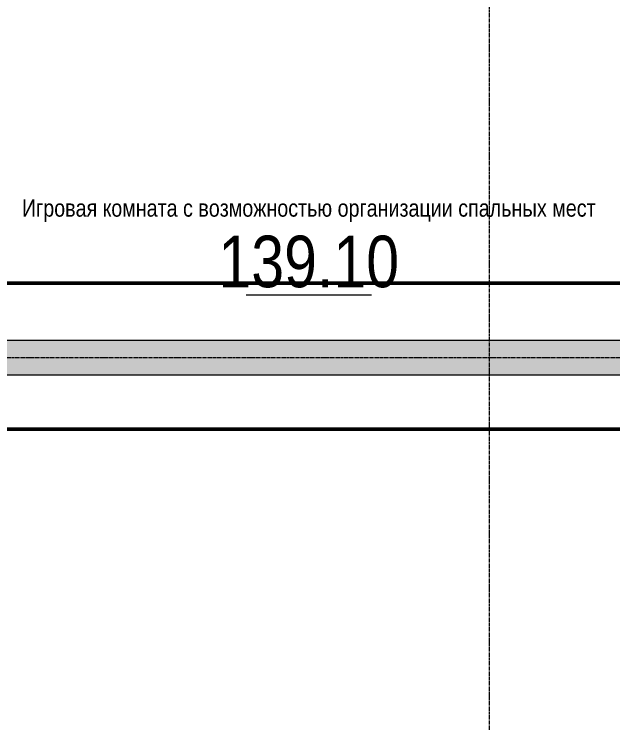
# Model space of a CAD drawing. Header units: millimetres. Extents: x -7155 to 483283, y -227682 to 148426.
# Drawn here: x 1435 to 4918, y 43175 to 47300 of the extents above; entities that cross this region are included whole.
import ezdxf
from ezdxf.enums import TextEntityAlignment as Align

# ---------------------------------------------------------------- set-up
doc = ezdxf.new("R2010")
doc.units = ezdxf.units.MM
doc.linetypes.add('CENTER2', pattern=[28.575, 19.05, -3.175, 3.175, -3.175])
doc.layers.get('Defpoints').update_dxf_attribs({"color": 140})
for name, color, linetype, lineweight, true_color in [('A-AREA', 7, 'Continuous', 15, 0x7f7f7f), ('АР_Оси_РД_100', 7, 'Continuous', 0, 0x525252), ('РД_Оси_100', 7, 'Continuous', 0, 0x525252)]:
    doc.layers.add(name, color=color, linetype=linetype, lineweight=lineweight, true_color=true_color)
for name, color, linetype, lineweight in [('АР_площадь пом', 5, 'Continuous', 5), ('АР_Стены ПЕНОблок', 52, 'Continuous', 20), ('АР_Штриховка', 8, 'Continuous', 0)]:
    doc.layers.add(name, color=color, linetype=linetype, lineweight=lineweight)
doc.styles.add('style1', font='ARIALN.TTF')

# ---------------------------------------------------------------- blocks, each defined once
blk = doc.blocks.new('СОШ_2200_АР_ОСИ_М100_28.05.24')
at = {"layer": 'АР_Оси_РД_100', "linetype": 'CENTER2'}
for p, q in [((4200, -6155), (4200, 139938.679)), ((29555, 45300), (-5954.958, 45300))]:
    blk.add_line(p, q, dxfattribs=at)
blk = doc.blocks.new('MOK-МаркаПомещения1')
at = {"layer": 'A-AREA', "color": 0}
blk.add_line((-3.651, -1.944), (3.649, -1.944), dxfattribs=at)
at = {"layer": 'A-AREA', "color": 0, "style": 'style1'}
blk.add_attdef('АР-ПОМЕЩЕНИЕ:ПЛОЩАДЬ', text='', height=3, dxfattribs=at).set_placement((0, 0), align=Align.MIDDLE)

msp = doc.modelspace()

# ---------------------------------------------------------------- hatches: boundary and pattern name
at = {"layer": 'АР_Штриховка', "linetype": 'Continuous', "lineweight": 0, "true_color": 0x000000}
h = msp.add_hatch(dxfattribs=at)
h.set_pattern_fill('AR-CONC', color=18, angle=45, style=0)
h.paths.add_polyline_path([(120, 45400), (120, 45200), (7690, 45200), (7690, 45400)], flags=0)

# ---------------------------------------------------------------- linework, layer by layer
at = {"color": 1, "lineweight": 50}
for points in [[(521, 45735), (7189, 45735), (7189, 63306), (521, 63306)], [(7340, 36400), (525, 36400), (525, 44884), (7340, 44884)]]:
    msp.add_lwpolyline(points, close=True, dxfattribs=at)
at = {"layer": 'АР_Стены ПЕНОблок', "color": 18, "linetype": 'Continuous', "lineweight": 20, "true_color": 0x000000}
for p, q in [((7690, 45400), (120, 45400)), ((120, 45200), (7690, 45200))]:
    msp.add_line(p, q, dxfattribs=at)

# ---------------------------------------------------------------- block references
at = {"layer": 'АР_площадь пом', "color": 18, "linetype": 'Continuous', "lineweight": 5, "true_color": 0x000000}
ref = msp.add_blockref('MOK-МаркаПомещения1', (3148.6, 45860.7), dxfattribs=dict(at, xscale=100, yscale=100, zscale=100))
ref.add_attrib('АР-ПОМЕЩЕНИЕ:НАИМЕНОВАНИЕ', 'Игровая комната с возможностью организации спальных мест', dxfattribs={"layer": 'Defpoints', "height": 100, "style": 'style1'}).set_placement((3148.6, 46156.2), align=Align.MIDDLE)
ref.add_attrib('АР-ПОМЕЩЕНИЕ:ПЛОЩАДЬ', '139.10', dxfattribs={"layer": 'A-AREA', "color": 0, "height": 300, "style": 'style1'}).set_placement((3148.6, 45860.7), align=Align.MIDDLE)
at = {"layer": 'РД_Оси_100'}
msp.add_blockref('СОШ_2200_АР_ОСИ_М100_28.05.24', (0, 0), dxfattribs=at)

doc.saveas('drawing.dxf')
